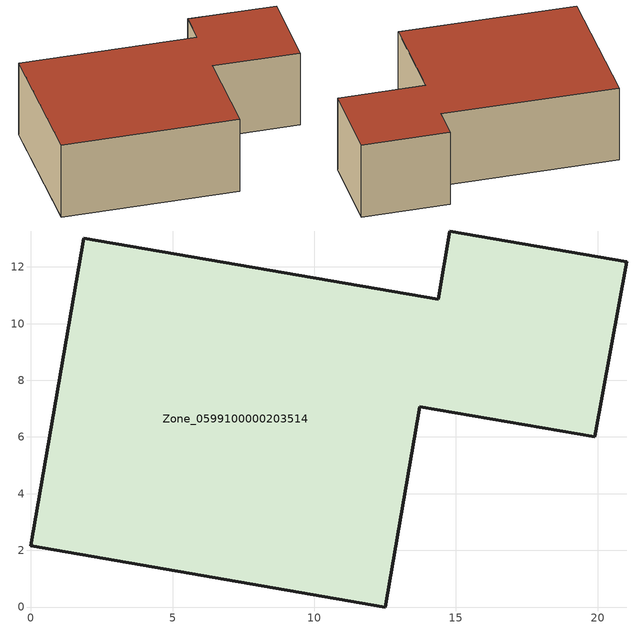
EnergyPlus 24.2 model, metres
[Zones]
Zone_0599100000203514
 floor ground (C_G): 14.78,13.27 21.02,12.19 19.89,6 13.73,7.07 12.51,0 0,2.17 1.87,13.02 14.37,10.86 z0
 wall outside (C_F): 1.87,13.02 0,2.17 12.51,0 13.73,7.07 19.89,6 21.02,12.19 14.78,13.27 14.37,10.86 1.87,13.02 z0:5.82
 roof outside (C_R): 14.37,10.86 1.87,13.02 0,2.17 12.51,0 13.73,7.07 19.89,6 21.02,12.19 14.78,13.27 z5.82
[BUILDING]
Pand.0599100000203514: North Axis=0; Terrain=City; Loads Convergence Tolerance Value=0.04; Temperature Convergence Tolerance Value=0.4; Solar Distribution=FullExterior; Maximum Number of Warmup Days=25; Minimum Number of Warmup Days=1
[Site:Location]
Rotterdam.The.Hague.AP_ZH_NLD Design_Conditions: Latitude=51.96; Longitude=4.45; Time Zone=1; Elevation=-4.5
[SITE:GROUNDTEMPERATURE:BUILDINGSURFACE]
18, 18, 18, 18, 18, 18, 18, 18, 18, 18, 18, 18
[MATERIAL] Thermal Absorptance=0.9; Solar Absorptance=0.7; Visible Absorptance=0.7
Name | Roughness | Thickness | Conductivity | Density | Specific Heat
G.D.1975-1991 | MediumSmooth | 0.15 | 0.288461 | 540 | 1210
F.D.1975-1991 | Rough | 0.3 | 0.230769 | 1920 | 840
R.D.1975-1991 | MediumRough | 0.2 | 0.153846 | 1500 | 1000
[CONSTRUCTION]
C_G: G.D.1975-1991
C_F: F.D.1975-1991
C_R: R.D.1975-1991
[ZONE]
Zone_0599100000203514: Type=1; Multiplier=1; Ceiling Height=Autocalculate; Volume=Autocalculate; Floor Area=autocalculate; Part of Total Floor Area=Yes
[ZONEINFILTRATION:DESIGNFLOWRATE]
Infil_Zone_0599100000203514: Zone or ZoneList or Space or SpaceList=Zone_0599100000203514; Schedule=AlwaysOn; Design Flow Rate Calculation Method=Flow/Area; Flow Rate per Floor Area=0.0042; Constant Term Coefficient=1; Temperature Term Coefficient=0; Velocity Term Coefficient=0; Velocity Squared Term Coefficient=0
[HVACTEMPLATE:ZONE:IDEALLOADSAIRSYSTEM]
Zone_0599100000203514: Maximum Heating Supply Air Temperature=50; Minimum Cooling Supply Air Temperature=13; Maximum Heating Supply Air Humidity Ratio=0.0156; Minimum Cooling Supply Air Humidity Ratio=0.0077; Heating Limit=NoLimit; Cooling Limit=NoLimit; Dehumidification Control Type=ConstantSensibleHeatRatio; Cooling Sensible Heat Ratio=0.7; Dehumidification Setpoint=60; Humidification Control Type=None; Humidification Setpoint=30; Outdoor Air Method=None; Outdoor Air Flow Rate per Person=0.00944; Outdoor Air Flow Rate per Zone Floor Area=0; Outdoor Air Flow Rate per Zone=0; Demand Controlled Ventilation Type=None; Outdoor Air Economizer Type=NoEconomizer; Heat Recovery Type=None; Sensible Heat Recovery Effectiveness=0.7; Latent Heat Recovery Effectiveness=0.65
[ZONECONTROL:THERMOSTAT]
ThermostatControl_Zone_0599100000203514: Zone or ZoneList=Zone_0599100000203514; Control Type Schedule=DualSetpointControlType; Control 1=Thermostat_Zone_0599100000203514; Temperature Difference Between Cutout And Setpoint=0
[THERMOSTATSETPOINT:DUALSETPOINT]
Thermostat_Zone_0599100000203514: Heating Setpoint Temperature Schedule=HeatingSetpoint_Zone_0599100000203514; Cooling Setpoint Temperature Schedule=CoolingSetpoint_Zone_0599100000203514
[SCHEDULE:COMPACT]
HeatingSetpoint_Zone_0599100000203514: Through: 12/31, For: AllDays, Until: 24:00, 21
CoolingSetpoint_Zone_0599100000203514: Through: 12/31, For: AllDays, Until: 24:00, 24
DualSetpointControlType: Through: 12/31, For: AllDays, Until: 24:00, 4
AlwaysOn: Through: 12/31, For: AllDays, Until: 24:00, 1
